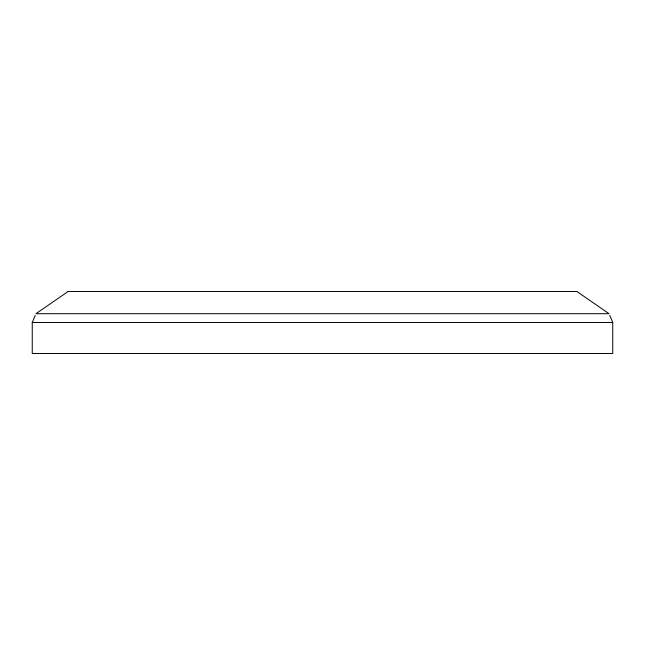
<?xml version="1.0" encoding="UTF-8"?>
<svg xmlns="http://www.w3.org/2000/svg" width="645" height="645" viewBox="0 0 645 645"><rect width="100%" height="100%" fill="white"/><g stroke="black" fill="none" stroke-linecap="round" stroke-linejoin="round"><path stroke-width="0.97" d="M609.791 315.461L612.75 322.5L612.75 353.516L32.25 353.516L32.25 322.5L35.209 315.461M32.25 322.5L612.75 322.5M68.128 291.484L35.951 313.704L609.049 313.704L576.872 291.484L68.128 291.484"/></g></svg>
